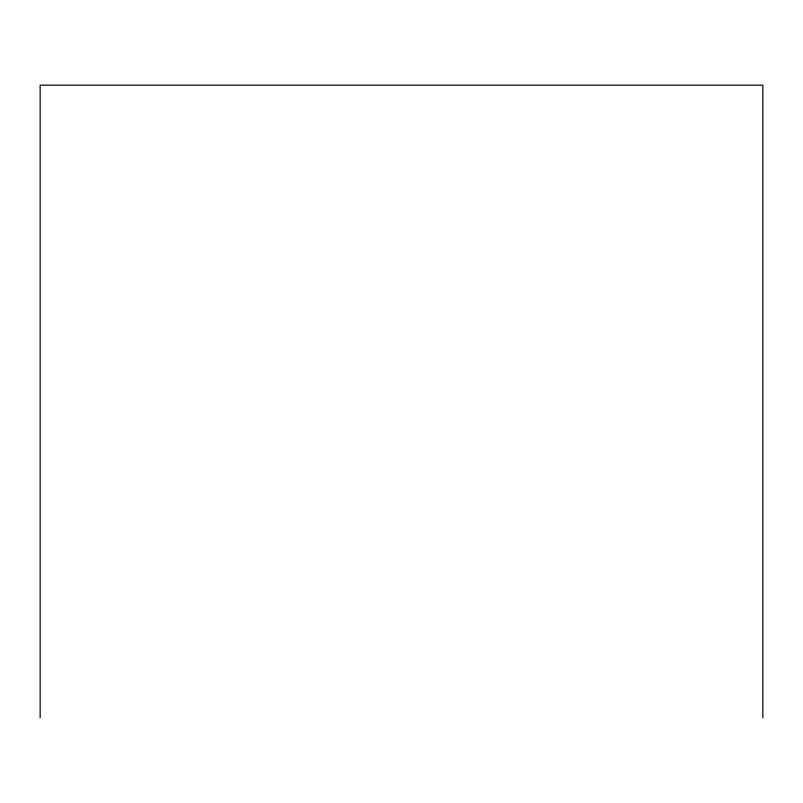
<?xml version="1.0" encoding="UTF-8"?>
<svg xmlns="http://www.w3.org/2000/svg" width="803" height="803" viewBox="0 0 803 803"><rect width="100%" height="100%" fill="white"/><g stroke="black" fill="none" stroke-linecap="round" stroke-linejoin="round"><path stroke-width="1.2" d="M762.85 717.842L762.85 85.158L40.15 85.158L40.15 717.842"/></g></svg>
